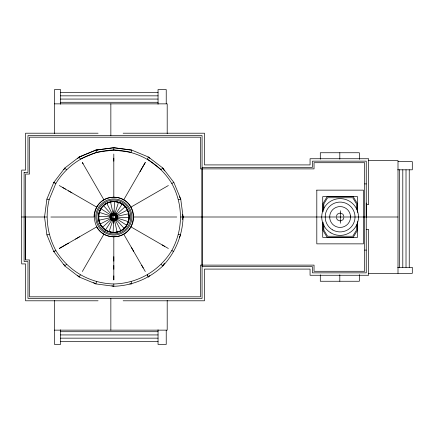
<?xml version="1.0" encoding="UTF-8"?>
<svg xmlns="http://www.w3.org/2000/svg" width="434" height="434" viewBox="0 0 434 434"><rect width="100%" height="100%" fill="white"/><g stroke="black" fill="none" stroke-linecap="round" stroke-linejoin="round"><path stroke-width="0.65" d="M98.079 300.795L25.568 300.795L25.568 263.915L21.7 263.915L21.7 217L21.7 170.085L25.568 170.085L25.568 133.205L98.079 133.205M54.505 133.58L54.505 89.556L60.527 89.556L60.527 104.22M110.854 135.603L110.854 103.862M164.481 170.882L162.81 168.012L148.433 157.016L131.735 150.088L113.822 147.723L95.892 150.083L79.183 157.005L64.829 168.039L53.827 182.388L55.818 183.533C68.274 163.054 89.865 150.598 113.822 150.018C137.773 150.593 159.354 163.054 171.826 183.511C183.305 204.539 183.305 229.461 171.826 250.489C159.354 270.946 137.773 283.407 113.822 283.977L113.817 286.277L95.892 283.912L79.183 276.995L64.834 265.982L53.827 251.639L46.905 234.93L44.545 217L46.905 199.07L53.827 182.361M113.822 269.308L113.822 236.774C139.645 236.476 139.656 197.53 113.822 197.231C88.01 197.541 87.988 236.47 113.822 236.774M113.795 223.239L113.795 210.761M158.047 104.22L158.047 89.556L166.227 89.556L166.227 103.78M167.198 133.58L167.198 103.862L54.505 103.862M202.07 168.886L202.07 265.114M320.297 159.202L320.297 152.746L359.33 152.746L359.33 159.359M322.717 211.743L322.717 196.635L357.518 196.635L357.518 212.4M323.048 211.825L323.048 203.41L327.269 196.466L353.07 196.466L357.291 203.41L357.291 211.825M323.824 209.324L323.824 203.942L327.589 197.747L352.75 197.747L356.515 203.942L356.515 209.166M339.817 159.202L339.817 152.746M340.413 210.761L340.413 223.239M366.253 217L366.253 161.139L312.469 161.139L312.469 167.318L202.07 167.318M113.095 232.336C132.999 233.487 134.475 202.407 114.549 201.664C94.645 200.513 93.169 231.593 113.095 232.336L113.632 221.004M114.012 212.996L114.549 201.664M113.817 283.977C89.865 283.407 68.29 270.946 55.818 250.489C47.42 234.93 45.044 216.864 49.123 199.662M182.421 219.566L183.099 217L180.739 199.076L173.817 182.367L162.783 168.029L161.16 169.651L147.289 159.007L148.433 157.016L149.871 158.41M96.484 281.699L95.887 283.912L93.587 282.594M109.151 231.626L112.807 220.179M114.836 213.821L118.493 202.374A15.353 15.353 0 0 1 128.817 213.74L117.082 216.289M55.818 183.511L49.129 199.689L46.91 199.097M115.759 214.271L113.827 213.002L111.413 214.586L110.616 216.501L111.413 219.414L113.827 220.412L116.241 219.414L117.533 217.705L117.533 216.295L116.654 214.174L113.827 213.002L110.995 214.174L110.117 216.295L110.117 217.705L110.995 219.826L113.827 220.998L116.654 219.826L117.533 217.705L115.824 217L113.827 213.588L111.413 214.586L110.117 216.295L111.826 217L113.827 220.412L110.995 219.826L112.411 218.416L116.654 219.826L114.956 220.179M113.827 213.588L116.241 214.586L117.034 216.501L116.241 219.414L113.827 220.998L113.827 219.002L115.238 218.416L116.654 214.174L113.827 213.588L112.411 215.584L111.413 219.414L110.117 217.705L111.826 217L111.413 214.586M111.896 285.767L113.822 286.277C132.099 285.746 149.508 278.536 162.804 265.988C175.352 252.691 182.568 235.282 183.094 217.005L182.421 214.434M336.404 216.295L337.283 214.174L340.115 213.002L342.941 214.174L343.82 216.295M343.82 217.705L342.941 219.826L340.115 220.998L337.283 219.826L336.404 217.705M179.416 237.235L180.739 234.93L178.515 234.338M139.965 171.701L145.276 162.49M80.333 275.004L79.183 276.995L77.773 275.59M82.341 271.521L103.932 234.127M123.712 199.873L145.292 162.473M63.836 169.737L64.834 168.012L66.456 169.661M164.481 263.113L162.81 265.982L161.182 264.366M112.015 219.81L105.522 229.917A15.353 15.353 0 0 1 98.485 216.273L110.486 216.843M115.628 214.19L122.122 204.083M66.462 264.36L64.834 265.982L63.836 264.263M77.773 158.41L79.183 157.005L81.749 156.311M148.455 276.995L147.31 275.01L148.455 276.995L149.871 275.59M102.462 227.329L111.354 219.246M116.29 214.754L125.182 206.671M68.518 243.154L59.301 248.476L96.695 226.89A19.78 19.78 0 0 0 128.974 229.711A19.78 19.78 0 0 0 120.587 198.414A19.78 19.78 0 0 0 94.042 217L50.876 217.027M75.565 239.085L79.493 236.818M130.949 207.11L168.343 185.53M171.804 183.522L173.817 182.367M100.173 224.036L110.854 218.53M116.789 215.47L127.471 209.958M96.473 152.318L80.323 159.012L79.172 157.021L95.881 150.099L113.806 147.734L131.735 150.088L131.144 152.301L113.811 150.028L96.473 152.318L95.881 150.099L97.883 150.077M115.238 218.416L116.241 219.414L115.824 217L117.533 216.295L116.241 214.586L115.238 215.584L113.827 214.998L112.411 215.584L110.995 214.174L112.129 213.935M46.905 234.93L49.123 234.333M178.52 199.673L180.739 199.076L179.416 196.765M98.816 220.266L110.562 217.711M129.761 283.923L131.752 283.912L131.155 281.699M60.527 92.621L158.047 92.621M60.527 95.843L158.047 95.843M60.527 99.066L158.047 99.066M60.527 102.283L158.047 102.283M123.153 133.205L204.474 133.205L204.474 164.915L310.066 164.915L310.066 158.741L368.656 158.741L368.656 204.522L366.253 204.522M368.276 160.656L398 160.656L398 273.344M398.081 161.627L412.3 161.627L412.3 169.802L397.642 169.802M364.685 183.902L366.253 183.902M21.7 217L46.839 217M133.596 217L176.779 217.005M180.799 217.005L398 217M366.253 229.477L368.656 229.477L368.656 275.259L310.066 275.259L310.066 269.085L204.474 269.085L204.474 300.795L123.153 300.795M364.685 250.098L366.253 250.098M25.671 259.944L29.539 259.944L29.539 296.823L200.503 296.823L200.503 265.114L314.037 265.114L314.037 271.288L364.685 271.288L364.685 162.712L314.037 162.712L314.037 168.886L200.503 168.886L200.503 137.177L29.539 137.177L29.539 174.056L25.671 174.056L25.671 259.944L25.622 217M202.07 266.682L312.469 266.682L312.469 272.861L366.253 272.861L366.253 203.047M397.642 267.328L412.3 267.328L412.3 273.344L368.276 273.344M54.505 330.138L167.198 330.138L167.198 300.42M60.527 331.717L158.047 331.717M60.527 334.934L158.047 334.934M60.527 338.157L158.047 338.157M60.527 341.379L158.047 341.379M117.158 217.157L129.158 217.727A15.353 15.353 0 0 0 106.786 203.351A15.353 15.353 0 0 0 105.527 229.917A15.353 15.353 0 0 0 129.164 217.727M99.196 212.329L110.643 215.986M117.001 218.014L128.448 221.671M59.301 185.546L96.701 207.121M53.827 182.388L55.812 183.533M62.854 187.596L65.491 189.121M68.523 190.862L71.892 192.81M130.949 226.89L168.343 248.481M171.826 250.494L173.812 251.639M162.148 244.906L164.79 246.431M100.905 208.7L111.012 215.193M116.632 218.807L126.739 225.3M111.896 219.729L113.827 220.998M103.493 205.64L111.126 214.038M116.518 219.962L124.151 228.36M103.938 199.884L82.335 162.495L83.106 163.824M123.706 234.127L145.298 271.521M131.252 247.196L133.639 251.329M141.723 265.331L143.247 267.973M106.786 203.351L112.292 214.033M115.352 219.967L120.858 230.649M110.556 201.994L113.111 213.74M114.533 220.26L117.088 232.006M113.806 147.734L113.811 150.028M113.811 154.054L113.822 197.231M409.24 169.802L409.24 267.328M406.018 169.802L406.018 267.328M402.795 169.802L402.795 267.328M399.573 169.802L399.573 267.328M359.33 274.641L359.33 281.254L320.297 281.254L320.297 274.798M357.518 221.6L357.518 237.365L322.717 237.365L322.717 222.257M357.291 222.175L357.291 230.59L353.07 237.534L327.269 237.534L323.048 230.59L323.048 222.175M356.515 224.834L356.515 230.058L352.75 236.253L327.589 236.253L323.824 230.058L323.824 224.676M340.413 213.387L340.413 213.816M339.817 274.798L339.817 281.254M166.227 330.22L166.227 344.444L158.047 344.444L158.047 329.78M113.811 158.15L113.811 161.198M113.827 213.002L113.827 214.998M113.822 256.635L113.822 261.17M113.817 265.418L113.817 279.957L113.822 275.856M113.795 220.184L113.795 220.613M110.854 298.397L110.854 330.138M60.527 329.78L60.527 344.444L54.505 344.444L54.505 300.42M24.103 172.482L24.103 261.518L27.971 261.518L27.971 298.397L202.07 298.397L202.07 135.603L27.971 135.603L27.971 172.482L24.103 172.482M316.809 190.141L316.809 243.859L363.426 243.859L363.426 190.141L316.809 190.141M350.493 215.926L350.493 218.074A10.443 10.443 0 0 1 329.797 218.649L329.797 215.351A10.443 10.443 0 0 1 350.493 215.926M55.818 250.489L53.827 251.639L55.818 250.489M104.073 232.174A18.038 18.038 0 0 0 131.838 217.857A18.038 18.038 0 0 0 105.554 200.969A18.038 18.038 0 0 0 104.073 232.174M104.665 231.257A16.948 16.948 0 0 0 130.748 217.803A16.948 16.948 0 0 0 106.053 201.94A16.948 16.948 0 0 0 104.665 231.257M105.462 230.009A15.461 15.461 0 0 0 129.267 217.732A15.461 15.461 0 0 0 106.731 203.258A15.461 15.461 0 0 0 105.462 230.009M330.92 232.912A18.374 18.374 0 0 0 358.484 217A18.374 18.374 0 0 0 330.92 201.083A18.374 18.374 0 0 0 330.92 232.912M332.645 229.922A14.924 14.924 0 0 0 355.028 217A14.924 14.924 0 0 0 332.645 204.078A14.924 14.924 0 0 0 332.645 229.922"/></g></svg>
